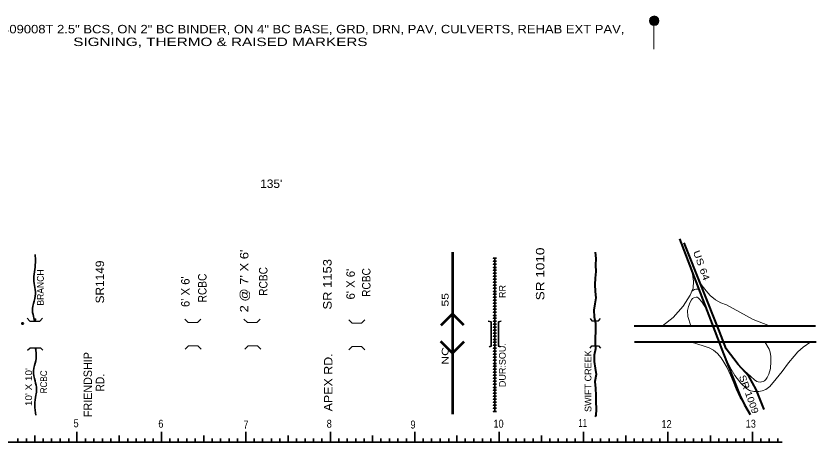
# Model space of a CAD drawing. Extents: x 2147492.8 to 2147514.2, y 2147494.1 to 2147500.9.
# Drawn here: x 2147504.69 to 2147514.18, y 2147495.35 to 2147500.41 of the extents above; entities that cross this region are included whole.
import ezdxf
from ezdxf.enums import TextEntityAlignment as Align

# ---------------------------------------------------------------- set-up
doc = ezdxf.new("R2010")
doc.units = 0
doc.header["$LTSCALE"] = 0.038
doc.header["$PDMODE"] = 32
doc.header["$PDSIZE"] = 0.019
doc.layers.add('1', color=7, linetype='Continuous', lineweight=35)

msp = doc.modelspace()

# ---------------------------------------------------------------- hatches: boundary and pattern name
at = {"layer": '1'}
msp.add_hatch(color=256, dxfattribs=at).paths.add_polyline_path([(2147512.3139, 2147500.352, 1), (2147512.2016, 2147500.352, 1)])

# ---------------------------------------------------------------- linework, layer by layer
at = {"layer": '1', "lineweight": 13}
msp.add_line((2147512.253, 2147500.016), (2147512.253, 2147500.362), dxfattribs=at)
at = {"layer": '1', "lineweight": 53}
for p, q in [((2147509.865, 2147497.602), (2147509.865, 2147495.678)), ((2147509.73, 2147496.735), (2147509.865, 2147496.87)), ((2147510, 2147496.735), (2147509.865, 2147496.87)), ((2147509.865, 2147496.404), (2147509.728, 2147496.541)), ((2147509.865, 2147496.404), (2147510.002, 2147496.541))]:
    msp.add_line(p, q, dxfattribs=at)
at = {"layer": '1'}
for p, q in [((2147510.368, 2147497.531), (2147510.368, 2147497.321)), ((2147510.368, 2147496.925), (2147510.368, 2147496.319)), ((2147510.368, 2147496.319), (2147510.368, 2147496.108)), ((2147510.368, 2147496.319), (2147510.368, 2147495.713)), ((2147505.41, 2147495.469), (2147505.41, 2147495.349)), ((2147506.414, 2147495.469), (2147506.414, 2147495.349)), ((2147507.415, 2147495.469), (2147507.415, 2147495.349)), ((2147508.416, 2147495.469), (2147508.416, 2147495.349)), ((2147509.418, 2147495.469), (2147509.418, 2147495.349)), ((2147510.419, 2147495.469), (2147510.419, 2147495.349)), ((2147511.42, 2147495.469), (2147511.42, 2147495.349)), ((2147512.421, 2147495.469), (2147512.421, 2147495.349)), ((2147513.425, 2147495.469), (2147513.425, 2147495.349)), ((2147500.404, 2147495.349), (2147513.775, 2147495.349)), ((2147504.71, 2147495.392), (2147504.71, 2147495.349)), ((2147504.811, 2147495.392), (2147504.811, 2147495.349)), ((2147504.91, 2147495.428), (2147504.91, 2147495.349)), ((2147505.011, 2147495.392), (2147505.011, 2147495.349)), ((2147505.109, 2147495.392), (2147505.109, 2147495.349)), ((2147505.213, 2147495.392), (2147505.213, 2147495.349)), ((2147505.312, 2147495.392), (2147505.312, 2147495.349)), ((2147505.511, 2147495.392), (2147505.511, 2147495.349)), ((2147505.61, 2147495.392), (2147505.61, 2147495.349)), ((2147505.714, 2147495.392), (2147505.714, 2147495.349)), ((2147505.812, 2147495.392), (2147505.812, 2147495.349)), ((2147505.911, 2147495.428), (2147505.911, 2147495.349)), ((2147506.012, 2147495.392), (2147506.012, 2147495.349)), ((2147506.111, 2147495.392), (2147506.111, 2147495.349)), ((2147506.214, 2147495.392), (2147506.214, 2147495.349)), ((2147506.313, 2147495.392), (2147506.313, 2147495.349)), ((2147506.513, 2147495.392), (2147506.513, 2147495.349)), ((2147506.611, 2147495.392), (2147506.611, 2147495.349)), ((2147506.715, 2147495.392), (2147506.715, 2147495.349)), ((2147506.813, 2147495.392), (2147506.813, 2147495.349)), ((2147506.915, 2147495.428), (2147506.915, 2147495.349)), ((2147507.013, 2147495.392), (2147507.013, 2147495.349)), ((2147507.112, 2147495.392), (2147507.112, 2147495.349)), ((2147507.215, 2147495.392), (2147507.215, 2147495.349)), ((2147507.314, 2147495.392), (2147507.314, 2147495.349)), ((2147507.514, 2147495.392), (2147507.514, 2147495.349)), ((2147507.613, 2147495.392), (2147507.613, 2147495.349)), ((2147507.716, 2147495.392), (2147507.716, 2147495.349)), ((2147507.815, 2147495.392), (2147507.815, 2147495.349)), ((2147507.916, 2147495.428), (2147507.916, 2147495.349)), ((2147508.014, 2147495.392), (2147508.014, 2147495.349)), ((2147508.116, 2147495.392), (2147508.116, 2147495.349)), ((2147508.217, 2147495.392), (2147508.217, 2147495.349)), ((2147508.315, 2147495.392), (2147508.315, 2147495.349)), ((2147508.515, 2147495.392), (2147508.515, 2147495.349)), ((2147508.616, 2147495.392), (2147508.616, 2147495.349)), ((2147508.717, 2147495.392), (2147508.717, 2147495.349)), ((2147508.816, 2147495.392), (2147508.816, 2147495.349)), ((2147508.917, 2147495.428), (2147508.917, 2147495.349)), ((2147509.016, 2147495.392), (2147509.016, 2147495.349)), ((2147509.117, 2147495.392), (2147509.117, 2147495.349)), ((2147509.218, 2147495.392), (2147509.218, 2147495.349)), ((2147509.319, 2147495.392), (2147509.319, 2147495.349)), ((2147509.516, 2147495.392), (2147509.516, 2147495.349)), ((2147509.617, 2147495.392), (2147509.617, 2147495.349)), ((2147509.719, 2147495.392), (2147509.719, 2147495.349)), ((2147509.82, 2147495.392), (2147509.82, 2147495.349)), ((2147509.918, 2147495.428), (2147509.918, 2147495.349)), ((2147510.017, 2147495.392), (2147510.017, 2147495.349)), ((2147510.118, 2147495.392), (2147510.118, 2147495.349)), ((2147510.219, 2147495.392), (2147510.219, 2147495.349)), ((2147510.32, 2147495.392), (2147510.32, 2147495.349)), ((2147510.52, 2147495.392), (2147510.52, 2147495.349)), ((2147510.619, 2147495.392), (2147510.619, 2147495.349)), ((2147510.72, 2147495.392), (2147510.72, 2147495.349)), ((2147510.821, 2147495.392), (2147510.821, 2147495.349)), ((2147510.92, 2147495.428), (2147510.92, 2147495.349)), ((2147511.021, 2147495.392), (2147511.021, 2147495.349)), ((2147511.119, 2147495.392), (2147511.119, 2147495.349)), ((2147511.22, 2147495.392), (2147511.22, 2147495.349)), ((2147511.322, 2147495.392), (2147511.322, 2147495.349)), ((2147511.521, 2147495.392), (2147511.521, 2147495.349)), ((2147511.62, 2147495.392), (2147511.62, 2147495.349)), ((2147511.723, 2147495.392), (2147511.723, 2147495.349)), ((2147511.822, 2147495.392), (2147511.822, 2147495.349)), ((2147511.921, 2147495.428), (2147511.921, 2147495.349)), ((2147512.022, 2147495.392), (2147512.022, 2147495.349)), ((2147512.121, 2147495.392), (2147512.121, 2147495.349)), ((2147512.224, 2147495.392), (2147512.224, 2147495.349)), ((2147512.323, 2147495.392), (2147512.323, 2147495.349)), ((2147512.523, 2147495.392), (2147512.523, 2147495.349)), ((2147512.621, 2147495.392), (2147512.621, 2147495.349)), ((2147512.725, 2147495.392), (2147512.725, 2147495.349)), ((2147512.823, 2147495.392), (2147512.823, 2147495.349)), ((2147512.924, 2147495.428), (2147512.924, 2147495.349)), ((2147513.023, 2147495.392), (2147513.023, 2147495.349)), ((2147513.122, 2147495.392), (2147513.122, 2147495.349)), ((2147513.225, 2147495.392), (2147513.225, 2147495.349)), ((2147513.324, 2147495.392), (2147513.324, 2147495.349)), ((2147513.524, 2147495.392), (2147513.524, 2147495.349)), ((2147513.622, 2147495.392), (2147513.622, 2147495.349)), ((2147513.726, 2147495.392), (2147513.726, 2147495.349))]:
    msp.add_line(p, q, dxfattribs=at)
at = {"layer": '1', "lineweight": 40}
for p, q in [((2147512.021, 2147496.729), (2147514.173, 2147496.729)), ((2147512.023, 2147496.538), (2147514.177, 2147496.538))]:
    msp.add_line(p, q, dxfattribs=at)
for points in [[(2147512.559, 2147497.763), (2147513.08, 2147496.397), (2147513.189, 2147496.115), (2147513.272, 2147495.904), (2147513.329, 2147495.79), (2147513.398, 2147495.674)], [(2147513.564, 2147495.736), (2147513.469, 2147495.974), (2147513.38, 2147496.13), (2147513.254, 2147496.268), (2147513.112, 2147496.454), (2147513.031, 2147496.661), (2147512.612, 2147497.715)], [(2147511.557, 2147497.605), (2147511.564, 2147497.528), (2147511.56, 2147497.45), (2147511.564, 2147497.373), (2147511.557, 2147497.295), (2147511.555, 2147497.218), (2147511.557, 2147497.138), (2147511.566, 2147497.063), (2147511.553, 2147496.988), (2147511.54, 2147496.913), (2147511.546, 2147496.835), (2147511.562, 2147496.76), (2147511.563, 2147496.711)], [(2147511.563, 2147496.711), (2147511.558, 2147496.534), (2147511.56, 2147496.456), (2147511.544, 2147496.381), (2147511.544, 2147496.304), (2147511.558, 2147496.226), (2147511.569, 2147496.149), (2147511.555, 2147496.069), (2147511.56, 2147495.985), (2147511.566, 2147495.907), (2147511.564, 2147495.825), (2147511.569, 2147495.745), (2147511.566, 2147495.66), (2147511.558, 2147495.647)]]:
    msp.add_lwpolyline(points, dxfattribs=at)
at = {"layer": '1'}
for points in [[(2147510.368, 2147497.531), (2147510.348, 2147497.531), (2147510.368, 2147497.531), (2147510.388, 2147497.531)], [(2147510.368, 2147497.531), (2147510.368, 2147496.925), (2147510.368, 2147496.714)], [(2147510.368, 2147497.495), (2147510.348, 2147497.495), (2147510.368, 2147497.495), (2147510.388, 2147497.495)], [(2147510.368, 2147497.459), (2147510.348, 2147497.459), (2147510.368, 2147497.459), (2147510.388, 2147497.459)], [(2147510.368, 2147497.423), (2147510.348, 2147497.423), (2147510.368, 2147497.423), (2147510.388, 2147497.423)], [(2147510.368, 2147497.423), (2147510.348, 2147497.423), (2147510.368, 2147497.423), (2147510.388, 2147497.423)], [(2147510.368, 2147497.388), (2147510.348, 2147497.388), (2147510.368, 2147497.388), (2147510.388, 2147497.388)], [(2147510.368, 2147497.353), (2147510.348, 2147497.353), (2147510.368, 2147497.353), (2147510.388, 2147497.353)], [(2147510.368, 2147497.317), (2147510.348, 2147497.317), (2147510.368, 2147497.317), (2147510.388, 2147497.317)], [(2147510.368, 2147497.281), (2147510.348, 2147497.281), (2147510.368, 2147497.281), (2147510.388, 2147497.281)], [(2147510.368, 2147497.281), (2147510.348, 2147497.281), (2147510.368, 2147497.281), (2147510.388, 2147497.281)], [(2147510.368, 2147497.246), (2147510.348, 2147497.246), (2147510.368, 2147497.246), (2147510.388, 2147497.246)], [(2147510.368, 2147497.21), (2147510.348, 2147497.21), (2147510.368, 2147497.21), (2147510.388, 2147497.21)], [(2147510.368, 2147497.174), (2147510.348, 2147497.174), (2147510.368, 2147497.174), (2147510.388, 2147497.174)], [(2147510.368, 2147497.138), (2147510.348, 2147497.138), (2147510.368, 2147497.138), (2147510.388, 2147497.138)], [(2147510.368, 2147497.103), (2147510.348, 2147497.103), (2147510.368, 2147497.103), (2147510.388, 2147497.103)], [(2147510.368, 2147497.068), (2147510.348, 2147497.068), (2147510.368, 2147497.068), (2147510.388, 2147497.068)], [(2147510.368, 2147497.032), (2147510.348, 2147497.032), (2147510.368, 2147497.032), (2147510.388, 2147497.032)], [(2147510.368, 2147496.996), (2147510.348, 2147496.996), (2147510.368, 2147496.996), (2147510.388, 2147496.996)], [(2147510.368, 2147496.961), (2147510.348, 2147496.961), (2147510.368, 2147496.961), (2147510.388, 2147496.961)], [(2147510.368, 2147496.925), (2147510.348, 2147496.925), (2147510.368, 2147496.925), (2147510.388, 2147496.925)], [(2147510.368, 2147496.925), (2147510.348, 2147496.925), (2147510.368, 2147496.925), (2147510.388, 2147496.925)], [(2147510.368, 2147496.889), (2147510.348, 2147496.889), (2147510.368, 2147496.889), (2147510.388, 2147496.889)], [(2147510.29, 2147496.785), (2147510.325, 2147496.775), (2147510.325, 2147496.489), (2147510.299, 2147496.478)], [(2147510.368, 2147496.853), (2147510.348, 2147496.853), (2147510.368, 2147496.853), (2147510.388, 2147496.853)], [(2147510.368, 2147496.818), (2147510.348, 2147496.818), (2147510.368, 2147496.818), (2147510.388, 2147496.818)], [(2147510.368, 2147496.818), (2147510.348, 2147496.818), (2147510.368, 2147496.818), (2147510.388, 2147496.818)], [(2147510.368, 2147496.783), (2147510.348, 2147496.783), (2147510.368, 2147496.783), (2147510.388, 2147496.783)], [(2147510.444, 2147496.785), (2147510.409, 2147496.775), (2147510.409, 2147496.489), (2147510.435, 2147496.478)], [(2147510.368, 2147496.747), (2147510.348, 2147496.747), (2147510.368, 2147496.747), (2147510.388, 2147496.747)], [(2147510.368, 2147496.711), (2147510.348, 2147496.711), (2147510.368, 2147496.711), (2147510.388, 2147496.711)], [(2147510.368, 2147496.676), (2147510.348, 2147496.676), (2147510.368, 2147496.676), (2147510.388, 2147496.676)], [(2147510.368, 2147496.676), (2147510.348, 2147496.676), (2147510.368, 2147496.676), (2147510.388, 2147496.676)], [(2147510.368, 2147496.64), (2147510.348, 2147496.64), (2147510.368, 2147496.64), (2147510.388, 2147496.64)], [(2147510.368, 2147496.604), (2147510.348, 2147496.604), (2147510.368, 2147496.604), (2147510.388, 2147496.604)], [(2147510.368, 2147496.568), (2147510.348, 2147496.568), (2147510.368, 2147496.568), (2147510.388, 2147496.568)], [(2147510.368, 2147496.533), (2147510.348, 2147496.533), (2147510.368, 2147496.533), (2147510.388, 2147496.533)], [(2147510.368, 2147496.498), (2147510.348, 2147496.498), (2147510.368, 2147496.498), (2147510.388, 2147496.498)], [(2147510.368, 2147496.462), (2147510.348, 2147496.462), (2147510.368, 2147496.462), (2147510.388, 2147496.462)], [(2147510.368, 2147496.426), (2147510.348, 2147496.426), (2147510.368, 2147496.426), (2147510.388, 2147496.426)], [(2147510.368, 2147496.391), (2147510.348, 2147496.391), (2147510.368, 2147496.391), (2147510.388, 2147496.391)], [(2147510.368, 2147496.355), (2147510.348, 2147496.355), (2147510.368, 2147496.355), (2147510.388, 2147496.355)], [(2147510.368, 2147496.355), (2147510.348, 2147496.355), (2147510.368, 2147496.355), (2147510.388, 2147496.355)], [(2147510.368, 2147496.319), (2147510.348, 2147496.319), (2147510.368, 2147496.319), (2147510.388, 2147496.319)], [(2147510.368, 2147496.319), (2147510.348, 2147496.319), (2147510.368, 2147496.319), (2147510.388, 2147496.319)], [(2147510.368, 2147496.319), (2147510.348, 2147496.319), (2147510.368, 2147496.319), (2147510.388, 2147496.319)], [(2147510.368, 2147496.283), (2147510.348, 2147496.283), (2147510.368, 2147496.283), (2147510.388, 2147496.283)], [(2147510.368, 2147496.248), (2147510.348, 2147496.248), (2147510.368, 2147496.248), (2147510.388, 2147496.248)], [(2147510.368, 2147496.213), (2147510.348, 2147496.213), (2147510.368, 2147496.213), (2147510.388, 2147496.213)], [(2147510.368, 2147496.213), (2147510.348, 2147496.213), (2147510.368, 2147496.213), (2147510.388, 2147496.213)], [(2147510.368, 2147496.177), (2147510.348, 2147496.177), (2147510.368, 2147496.177), (2147510.388, 2147496.177)], [(2147510.368, 2147496.141), (2147510.348, 2147496.141), (2147510.368, 2147496.141), (2147510.388, 2147496.141)], [(2147510.368, 2147496.106), (2147510.348, 2147496.106), (2147510.368, 2147496.106), (2147510.388, 2147496.106)], [(2147510.368, 2147496.07), (2147510.348, 2147496.07), (2147510.368, 2147496.07), (2147510.388, 2147496.07)], [(2147510.368, 2147496.07), (2147510.348, 2147496.07), (2147510.368, 2147496.07), (2147510.388, 2147496.07)], [(2147510.368, 2147496.034), (2147510.348, 2147496.034), (2147510.368, 2147496.034), (2147510.388, 2147496.034)], [(2147510.368, 2147495.998), (2147510.348, 2147495.998), (2147510.368, 2147495.998), (2147510.388, 2147495.998)], [(2147510.368, 2147495.963), (2147510.348, 2147495.963), (2147510.368, 2147495.963), (2147510.388, 2147495.963)], [(2147510.368, 2147495.928), (2147510.348, 2147495.928), (2147510.368, 2147495.928), (2147510.388, 2147495.928)], [(2147510.368, 2147495.892), (2147510.348, 2147495.892), (2147510.368, 2147495.892), (2147510.388, 2147495.892)], [(2147510.368, 2147495.856), (2147510.348, 2147495.856), (2147510.368, 2147495.856), (2147510.388, 2147495.856)], [(2147510.368, 2147495.821), (2147510.348, 2147495.821), (2147510.368, 2147495.821), (2147510.388, 2147495.821)], [(2147510.368, 2147495.785), (2147510.348, 2147495.785), (2147510.368, 2147495.785), (2147510.388, 2147495.785)], [(2147510.368, 2147495.749), (2147510.348, 2147495.749), (2147510.368, 2147495.749), (2147510.388, 2147495.749)], [(2147510.368, 2147495.713), (2147510.348, 2147495.713), (2147510.368, 2147495.713), (2147510.388, 2147495.713)]]:
    msp.add_lwpolyline(points, dxfattribs=at)
at = {"layer": '1', "lineweight": 13}
for points in [[(2147512.71, 2147497.368), (2147512.725, 2147497.26), (2147512.721, 2147497.174), (2147512.685, 2147497.094), (2147512.602, 2147496.963), (2147512.484, 2147496.828), (2147512.357, 2147496.729)], [(2147512.8, 2147497.241), (2147512.873, 2147497.146), (2147512.922, 2147497.09), (2147512.985, 2147497.039), (2147513.049, 2147497.001), (2147513.116, 2147496.978), (2147513.43, 2147496.804), (2147513.627, 2147496.729)], [(2147512.787, 2147497.165), (2147512.752, 2147497.165), (2147512.737, 2147497.159), (2147512.705, 2147497.139)], [(2147512.878, 2147496.928), (2147512.823, 2147497.013), (2147512.788, 2147497.054), (2147512.78, 2147497.062), (2147512.768, 2147497.068), (2147512.754, 2147497.068), (2147512.729, 2147497.062), (2147512.713, 2147497.052), (2147512.699, 2147497.039), (2147512.685, 2147497.011), (2147512.664, 2147496.957), (2147512.654, 2147496.91), (2147512.658, 2147496.838), (2147512.691, 2147496.729)], [(2147506.88, 2147496.808), (2147506.84, 2147496.768), (2147506.785, 2147496.768), (2147506.729, 2147496.768), (2147506.689, 2147496.808)], [(2147507.582, 2147496.808), (2147507.542, 2147496.768), (2147507.487, 2147496.768), (2147507.432, 2147496.768), (2147507.391, 2147496.808)], [(2147508.827, 2147496.801), (2147508.787, 2147496.761), (2147508.731, 2147496.761), (2147508.676, 2147496.761), (2147508.636, 2147496.801)], [(2147506.885, 2147496.452), (2147506.845, 2147496.492), (2147506.79, 2147496.492), (2147506.734, 2147496.492), (2147506.694, 2147496.452)], [(2147507.592, 2147496.452), (2147507.552, 2147496.492), (2147507.497, 2147496.492), (2147507.442, 2147496.492), (2147507.401, 2147496.452)], [(2147508.827, 2147496.445), (2147508.787, 2147496.485), (2147508.731, 2147496.485), (2147508.676, 2147496.485), (2147508.636, 2147496.445)], [(2147512.689, 2147496.538), (2147512.849, 2147496.489), (2147512.91, 2147496.468), (2147512.962, 2147496.438), (2147513.009, 2147496.4), (2147513.051, 2147496.348), (2147513.084, 2147496.299), (2147513.12, 2147496.238), (2147513.163, 2147496.143), (2147513.193, 2147496.067), (2147513.23, 2147495.978), (2147513.276, 2147495.875), (2147513.309, 2147495.83)], [(2147514.114, 2147496.538), (2147514.024, 2147496.474), (2147513.961, 2147496.419), (2147513.918, 2147496.367), (2147513.85, 2147496.29), (2147513.775, 2147496.187), (2147513.704, 2147496.1), (2147513.629, 2147496.01), (2147513.58, 2147495.974), (2147513.54, 2147495.955), (2147513.497, 2147495.95), (2147513.44, 2147495.95), (2147513.388, 2147495.959), (2147513.351, 2147495.984), (2147513.286, 2147496.046), (2147513.213, 2147496.14), (2147513.155, 2147496.242), (2147513.071, 2147496.421)], [(2147513.571, 2147496.538), (2147513.621, 2147496.452), (2147513.635, 2147496.414), (2147513.643, 2147496.365), (2147513.643, 2147496.304), (2147513.637, 2147496.222), (2147513.619, 2147496.154), (2147513.596, 2147496.115), (2147513.582, 2147496.09), (2147513.568, 2147496.075), (2147513.552, 2147496.067), (2147513.53, 2147496.062), (2147513.513, 2147496.06), (2147513.491, 2147496.062), (2147513.475, 2147496.069), (2147513.448, 2147496.088), (2147513.404, 2147496.128), (2147513.292, 2147496.227)]]:
    msp.add_lwpolyline(points, dxfattribs=at)
at = {"layer": '1', "lineweight": 25}
for points in [[(2147504.82, 2147496.819), (2147504.851, 2147496.784), (2147504.971, 2147496.784), (2147505.001, 2147496.819)], [(2147511.499, 2147496.815), (2147511.519, 2147496.787), (2147511.597, 2147496.787), (2147511.619, 2147496.815)], [(2147511.499, 2147496.465), (2147511.519, 2147496.49), (2147511.597, 2147496.49), (2147511.619, 2147496.465)], [(2147504.825, 2147496.438), (2147504.856, 2147496.468), (2147504.976, 2147496.468), (2147505.006, 2147496.438)]]:
    msp.add_lwpolyline(points, dxfattribs=at)
at = {"layer": '1', "lineweight": 13}
msp.add_circle((2147512.2577, 2147500.352), 0.0562, dxfattribs=at)
at = {"layer": '1'}
for points in [[(2147504.911, 2147496.784), (2147504.906, 2147496.789), (2147504.896, 2147496.839), (2147504.871, 2147496.93), (2147504.916, 2147497.055), (2147504.921, 2147497.16), (2147504.891, 2147497.256), (2147504.906, 2147497.371), (2147504.921, 2147497.481), (2147504.916, 2147497.552), (2147504.916, 2147497.577)], [(2147504.921, 2147495.907), (2147504.931, 2147495.927), (2147504.936, 2147495.977), (2147504.916, 2147496.067), (2147504.881, 2147496.198), (2147504.931, 2147496.318), (2147504.926, 2147496.418), (2147504.921, 2147496.458), (2147504.916, 2147496.468)], [(2147504.921, 2147495.907), (2147504.916, 2147495.867), (2147504.906, 2147495.791), (2147504.916, 2147495.706), (2147504.921, 2147495.666)]]:
    msp.add_open_spline(points, degree=3, dxfattribs=at)
for p in [(2147504.765, 2147496.756), (2147504.911, 2147496.801)]:
    msp.add_point(p, dxfattribs=at)

# ---------------------------------------------------------------- texts
for s, width, p in [('1997 6.409008T 2.5" BCS, ON 2" BC BINDER, ON 4" BC BASE, GRD, DRN, PAV, CULVERTS, REHAB EXT PAV,', 1.15, (2147504.008, 2147500.202)), ('                           SIGNING, THERMO & RAISED MARKERS', 1.35, (2147504.008, 2147500.051)), ("135'", 1.05, (2147507.584, 2147498.366))]:
    msp.add_text(s, height=0.1003, dxfattribs=dict(at, width=width)).set_placement(p)
for s, height, width, p in [("2 @ 7' X 6'", 0.1003, 1.15, (2147507.444, 2147496.888)), ('SR 1010', 0.1003, 1.2, (2147510.955, 2147497.032)), ('SR1149', 0.1003, 1.05, (2147505.732, 2147496.995)), ('SR 1153', 0.1003, 1.15, (2147508.431, 2147496.922)), ('RCBC', 0.1003, 0.9, (2147506.947, 2147497.007)), ('RCBC', 0.1003, 0.9, (2147507.67, 2147497.085)), ('RCBC', 0.1003, 0.9, (2147508.892, 2147497.072)), ('FRIENDSHIP', 0.1003, 0.95, (2147505.589, 2147495.645)), ('APEX RD.', 0.1003, 1.1, (2147508.441, 2147495.713)), ("10' X 10'", 0.08, 1.1, (2147504.877, 2147495.776)), ('RCBC', 0.08, 0.9, (2147505.055, 2147495.927)), ('RD.', 0.1003, 0.9, (2147505.734, 2147495.95))]:
    msp.add_text(s, height=height, rotation=90, dxfattribs=dict(at, width=width)).set_placement(p)
for s, rotation, width, p in [('US 64', 290, 1.25, (2147512.7804, 2147497.4332)), ('BRANCH', 90, 0.95, (2147505.017, 2147497.1835)), ('NC            55', 90, 1.35, (2147509.818, 2147496.6925)), ('SR 1009', 290, 1.15, (2147513.3436, 2147495.9022))]:
    msp.add_text(s, height=0.08, rotation=rotation, dxfattribs=dict(at, width=width)).set_placement(p, align=Align.CENTER)
for p in [(2147508.706, 2147497.042), (2147506.746, 2147496.952)]:
    msp.add_text("6' X 6'", height=0.1003, rotation=90, dxfattribs=at).set_placement(p)
for s, p in [('DUR:SOU.                  RR', (2147510.496, 2147496.607)), ('SWIFT CREEK', (2147511.513, 2147496.0715))]:
    msp.add_text(s, height=0.08, rotation=90, dxfattribs=at).set_placement(p, align=Align.CENTER)
for s, width, p in [('5', 0.85, (2147505.4, 2147495.524)), ('6', 0.85, (2147506.4055, 2147495.519)), ('7', 0.85, (2147507.415, 2147495.509)), ('8', 0.85, (2147508.403, 2147495.519)), ('9', 0.85, (2147509.397, 2147495.509)), ('10', 0.85, (2147510.4115, 2147495.519)), ('11', 0.65, (2147511.4105, 2147495.528)), ('12', 0.85, (2147512.4045, 2147495.514)), ('13', 0.85, (2147513.4035, 2147495.519))]:
    msp.add_text(s, height=0.095, dxfattribs=dict(at, width=width)).set_placement(p, align=Align.CENTER)

doc.saveas('drawing.dxf')
